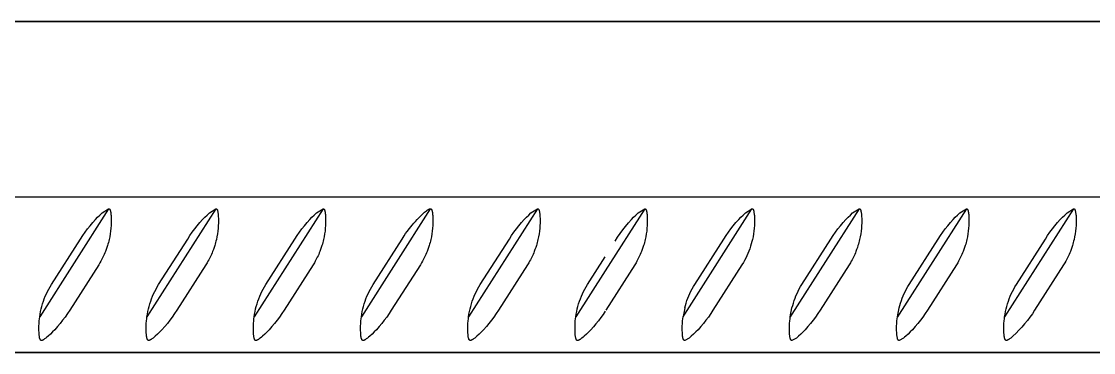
# Model space of a CAD drawing. Header units: millimetres. Extents: x 0 to 1192, y -689 to 404.
# Drawn here: x 842.2 to 952.2, y 370 to 404 of the extents above; entities that cross this region are included whole.
import ezdxf

# ---------------------------------------------------------------- set-up
doc = ezdxf.new("R2010")
doc.units = ezdxf.units.MM
doc.layers.add('Blocks', color=7, linetype='Continuous')
doc.layers.add('Blocks$Inner', color=7, linetype='Continuous', lineweight=25, true_color=0x007f00)
doc.layers.add('Blocks$Outline', color=7, linetype='Continuous', lineweight=35, true_color=0xff3f3f)

# ---------------------------------------------------------------- blocks, each defined once
blk = doc.blocks.new('Rebar Side Table Side')
at = {"layer": 'Blocks$Inner'}
for points in [[(411.99, 386), (459.56, 386), (460.56, 387), (460.56, 403), (459.56, 404), (11.56, 404), (10.56, 403), (10.56, 387), (11.56, 386), (59.12, 386)], [(76.56, 386), (394.56, 386)], [(130.8, 384.77), (130.8, 384.77), (130.81, 384.77), (130.81, 384.77), (130.81, 384.77), (130.82, 384.77), (130.82, 384.77), (130.83, 384.77), (130.83, 384.77), (130.83, 384.77), (130.84, 384.77), (130.84, 384.77), (130.84, 384.77), (130.85, 384.77), (130.85, 384.77), (130.85, 384.76), (130.86, 384.76), (130.86, 384.76), (130.86, 384.76), (130.86, 384.76), (130.87, 384.76), (130.87, 384.76), (130.87, 384.75), (130.88, 384.75), (130.88, 384.75), (130.88, 384.75), (130.89, 384.74), (130.89, 384.74), (130.89, 384.74), (130.9, 384.74), (130.9, 384.73), (130.9, 384.73), (130.9, 384.73), (130.91, 384.72), (130.91, 384.72), (130.91, 384.72), (130.91, 384.71), (130.92, 384.71), (130.92, 384.7), (130.92, 384.7), (130.93, 384.7), (130.93, 384.69), (130.93, 384.68), (130.94, 384.67), (130.94, 384.66), (130.95, 384.65), (130.95, 384.64), (130.96, 384.63), (130.96, 384.62), (130.96, 384.6), (130.97, 384.58), (130.98, 384.55), (130.99, 384.51), (131, 384.46), (131.01, 384.42), (131.01, 384.37), (131.03, 384.28), (131.04, 384.18), (131.05, 384.08), (131.05, 383.97), (131.06, 383.76), (131.06, 383.53), (131.06, 383.29), (131.05, 383.04), (131.03, 382.77), (131, 382.49), (130.96, 382.21), (130.91, 381.91), (130.85, 381.62), (130.81, 381.46), (130.77, 381.31), (130.73, 381.15), (130.68, 381), (130.62, 380.79), (130.54, 380.58), (130.47, 380.39), (130.41, 380.24), (130.35, 380.09), (130.28, 379.94), (130.21, 379.8), (130.14, 379.66), (130.07, 379.52), (129.99, 379.38), (129.91, 379.24), (129.78, 379.03), (126.8, 374.36), (126.57, 374.01), (126.33, 373.66), (126.08, 373.33), (125.82, 373), (125.55, 372.68), (125.27, 372.36), (125.05, 372.13), (124.82, 371.91), (124.58, 371.69), (124.47, 371.6), (124.36, 371.51), (124.29, 371.46), (124.23, 371.41), (124.17, 371.37), (124.14, 371.35), (124.12, 371.33), (124.09, 371.32), (124.07, 371.31), (124.05, 371.3), (124.03, 371.29), (124.02, 371.28), (124.01, 371.28), (124, 371.28), (123.99, 371.27), (123.99, 371.27), (123.98, 371.27), (123.97, 371.26), (123.96, 371.26), (123.95, 371.26), (123.95, 371.26), (123.94, 371.26), (123.93, 371.26), (123.93, 371.26), (123.92, 371.26), (123.92, 371.26), (123.92, 371.26), (123.91, 371.26), (123.91, 371.26), (123.91, 371.26), (123.9, 371.26), (123.9, 371.26), (123.89, 371.26), (123.89, 371.26), (123.89, 371.26), (123.88, 371.26), (123.88, 371.26), (123.88, 371.26), (123.87, 371.26), (123.87, 371.26), (123.87, 371.26), (123.86, 371.26), (123.86, 371.26), (123.86, 371.27), (123.86, 371.27), (123.85, 371.27), (123.85, 371.27), (123.85, 371.27), (123.84, 371.27), (123.84, 371.27), (123.84, 371.28), (123.84, 371.28), (123.83, 371.28), (123.83, 371.28), (123.83, 371.29), (123.82, 371.29), (123.82, 371.29), (123.82, 371.29), (123.82, 371.3), (123.81, 371.3), (123.81, 371.3), (123.81, 371.3), (123.81, 371.31), (123.8, 371.31), (123.8, 371.31), (123.8, 371.32), (123.79, 371.32), (123.79, 371.33), (123.79, 371.33), (123.79, 371.33), (123.78, 371.34), (123.78, 371.35), (123.77, 371.36), (123.77, 371.37), (123.77, 371.38), (123.76, 371.39), (123.76, 371.4), (123.75, 371.41), (123.75, 371.42), (123.75, 371.43), (123.74, 371.46), (123.73, 371.48), (123.72, 371.51), (123.72, 371.54), (123.7, 371.61), (123.69, 371.69), (123.68, 371.77), (123.67, 371.85), (123.66, 372.06), (123.65, 372.27), (123.65, 372.5), (123.65, 372.74), (123.66, 373), (123.68, 373.26), (123.71, 373.47), (123.73, 373.68)], [(141.8, 384.77), (134.73, 373.68), (134.77, 373.95), (134.82, 374.22), (134.88, 374.49), (134.95, 374.76), (135.02, 375.02), (135.11, 375.28), (135.2, 375.54), (135.3, 375.79), (135.41, 376.04), (135.53, 376.29), (135.66, 376.53), (135.79, 376.77), (135.93, 377), (138.91, 381.67), (139.14, 382.02), (139.38, 382.37), (139.63, 382.71), (139.89, 383.03), (140.16, 383.36), (140.44, 383.67), (140.66, 383.9), (140.9, 384.12), (141.13, 384.34), (141.8, 384.77), (141.8, 384.77), (141.81, 384.77), (141.81, 384.77), (141.81, 384.77), (141.82, 384.77), (141.82, 384.77), (141.83, 384.77), (141.83, 384.77), (141.83, 384.77), (141.84, 384.77), (141.84, 384.77), (141.84, 384.77), (141.85, 384.77), (141.85, 384.77), (141.85, 384.76), (141.86, 384.76), (141.86, 384.76), (141.86, 384.76), (141.86, 384.76), (141.87, 384.76), (141.87, 384.76), (141.87, 384.75), (141.88, 384.75), (141.88, 384.75), (141.88, 384.75), (141.89, 384.74), (141.89, 384.74), (141.89, 384.74), (141.9, 384.74), (141.9, 384.73), (141.9, 384.73), (141.9, 384.73), (141.91, 384.72), (141.91, 384.72), (141.91, 384.72), (141.91, 384.71), (141.92, 384.71), (141.92, 384.7), (141.92, 384.7), (141.93, 384.7), (141.93, 384.69), (141.93, 384.68), (141.94, 384.67), (141.94, 384.66), (141.95, 384.65), (141.95, 384.64), (141.96, 384.63), (141.96, 384.62), (141.96, 384.6), (141.97, 384.58), (141.98, 384.55), (141.99, 384.51), (142, 384.46), (142.01, 384.42), (142.01, 384.37), (142.03, 384.28), (142.04, 384.18), (142.05, 384.08), (142.05, 383.97), (142.06, 383.76), (142.06, 383.53), (142.06, 383.29), (142.05, 383.04), (142.03, 382.77), (142, 382.49), (141.96, 382.21), (141.91, 381.91), (141.85, 381.62), (141.81, 381.46), (141.77, 381.31), (141.73, 381.15), (141.68, 381), (141.62, 380.79), (141.54, 380.58), (141.47, 380.39), (141.41, 380.24), (141.35, 380.09), (141.28, 379.94), (141.21, 379.8), (141.14, 379.66), (141.07, 379.52), (140.99, 379.38), (140.91, 379.24), (140.78, 379.03), (137.8, 374.36), (137.57, 374.01), (137.33, 373.66), (137.08, 373.33), (136.82, 373), (136.55, 372.68), (136.27, 372.36), (136.05, 372.13), (135.82, 371.91), (135.58, 371.69), (135.47, 371.6), (135.36, 371.51), (135.29, 371.46), (135.23, 371.41), (135.17, 371.37), (135.14, 371.35), (135.12, 371.33), (135.09, 371.32), (135.07, 371.31), (135.05, 371.3), (135.03, 371.29), (135.02, 371.28), (135.01, 371.28), (135, 371.28), (134.99, 371.27), (134.99, 371.27), (134.98, 371.27), (134.97, 371.26), (134.96, 371.26), (134.95, 371.26), (134.95, 371.26), (134.94, 371.26), (134.93, 371.26), (134.93, 371.26), (134.92, 371.26), (134.92, 371.26), (134.92, 371.26), (134.91, 371.26), (134.91, 371.26), (134.91, 371.26), (134.9, 371.26), (134.9, 371.26), (134.89, 371.26), (134.89, 371.26), (134.89, 371.26), (134.88, 371.26), (134.88, 371.26), (134.88, 371.26), (134.87, 371.26), (134.87, 371.26), (134.87, 371.26), (134.86, 371.26), (134.86, 371.26), (134.86, 371.27), (134.86, 371.27), (134.85, 371.27), (134.85, 371.27), (134.85, 371.27), (134.84, 371.27), (134.84, 371.27), (134.84, 371.28), (134.84, 371.28), (134.83, 371.28), (134.83, 371.28), (134.83, 371.29), (134.82, 371.29), (134.82, 371.29), (134.82, 371.29), (134.82, 371.3), (134.81, 371.3), (134.81, 371.3), (134.81, 371.3), (134.81, 371.31), (134.8, 371.31), (134.8, 371.31), (134.8, 371.32), (134.79, 371.32), (134.79, 371.33), (134.79, 371.33), (134.79, 371.33), (134.78, 371.34), (134.78, 371.35), (134.77, 371.36), (134.77, 371.37), (134.77, 371.38), (134.76, 371.39), (134.76, 371.4), (134.75, 371.41), (134.75, 371.42), (134.75, 371.43), (134.74, 371.46), (134.73, 371.48), (134.72, 371.51), (134.72, 371.54), (134.7, 371.61), (134.69, 371.69), (134.68, 371.77), (134.67, 371.85), (134.66, 372.06), (134.65, 372.27), (134.65, 372.5), (134.65, 372.74), (134.66, 373), (134.68, 373.26), (134.71, 373.47), (134.73, 373.68)], [(152.8, 384.77), (145.73, 373.68), (145.77, 373.95), (145.82, 374.22), (145.88, 374.49), (145.95, 374.76), (146.02, 375.02), (146.11, 375.28), (146.2, 375.54), (146.3, 375.79), (146.41, 376.04), (146.53, 376.29), (146.66, 376.53), (146.79, 376.77), (146.93, 377), (149.91, 381.67), (150.14, 382.02), (150.38, 382.37), (150.63, 382.71), (150.89, 383.03), (151.16, 383.36), (151.44, 383.67), (151.66, 383.9), (151.9, 384.12), (152.13, 384.34), (152.8, 384.77), (152.8, 384.77), (152.81, 384.77), (152.81, 384.77), (152.81, 384.77), (152.82, 384.77), (152.82, 384.77), (152.83, 384.77), (152.83, 384.77), (152.83, 384.77), (152.84, 384.77), (152.84, 384.77), (152.84, 384.77), (152.85, 384.77), (152.85, 384.77), (152.85, 384.76), (152.86, 384.76), (152.86, 384.76), (152.86, 384.76), (152.86, 384.76), (152.87, 384.76), (152.87, 384.76), (152.87, 384.75), (152.88, 384.75), (152.88, 384.75), (152.88, 384.75), (152.89, 384.74), (152.89, 384.74), (152.89, 384.74), (152.9, 384.74), (152.9, 384.73), (152.9, 384.73), (152.9, 384.73), (152.91, 384.72), (152.91, 384.72), (152.91, 384.72), (152.91, 384.71), (152.92, 384.71), (152.92, 384.7), (152.92, 384.7), (152.93, 384.7), (152.93, 384.69), (152.93, 384.68), (152.94, 384.67), (152.94, 384.66), (152.95, 384.65), (152.95, 384.64), (152.96, 384.63), (152.96, 384.62), (152.96, 384.6), (152.97, 384.58), (152.98, 384.55), (152.99, 384.51), (153, 384.46), (153.01, 384.42), (153.01, 384.37), (153.03, 384.28), (153.04, 384.18), (153.05, 384.08), (153.05, 383.97), (153.06, 383.76), (153.06, 383.53), (153.06, 383.29), (153.05, 383.04), (153.03, 382.77), (153, 382.49), (152.96, 382.21), (152.91, 381.91), (152.85, 381.62), (152.81, 381.46), (152.77, 381.31), (152.73, 381.15), (152.68, 381), (152.62, 380.79), (152.54, 380.58), (152.47, 380.39), (152.41, 380.24), (152.35, 380.09), (152.28, 379.94), (152.21, 379.8), (152.14, 379.66), (152.07, 379.52), (151.99, 379.38), (151.91, 379.24), (151.78, 379.03), (148.8, 374.36), (148.57, 374.01), (148.33, 373.66), (148.08, 373.33), (147.82, 373), (147.55, 372.68), (147.27, 372.36), (147.05, 372.13), (146.82, 371.91), (146.58, 371.69), (146.47, 371.6), (146.36, 371.51), (146.29, 371.46), (146.23, 371.41), (146.17, 371.37), (146.14, 371.35), (146.12, 371.33), (146.09, 371.32), (146.07, 371.31), (146.05, 371.3), (146.03, 371.29), (146.02, 371.28), (146.01, 371.28), (146, 371.28), (145.99, 371.27), (145.99, 371.27), (145.98, 371.27), (145.97, 371.26), (145.96, 371.26), (145.95, 371.26), (145.95, 371.26), (145.94, 371.26), (145.93, 371.26), (145.93, 371.26), (145.92, 371.26), (145.92, 371.26), (145.92, 371.26), (145.91, 371.26), (145.91, 371.26), (145.91, 371.26), (145.9, 371.26), (145.9, 371.26), (145.89, 371.26), (145.89, 371.26), (145.89, 371.26), (145.88, 371.26), (145.88, 371.26), (145.88, 371.26), (145.87, 371.26), (145.87, 371.26), (145.87, 371.26), (145.86, 371.26), (145.86, 371.26), (145.86, 371.27), (145.86, 371.27), (145.85, 371.27), (145.85, 371.27), (145.85, 371.27), (145.84, 371.27), (145.84, 371.27), (145.84, 371.28), (145.84, 371.28), (145.83, 371.28), (145.83, 371.28), (145.83, 371.29), (145.82, 371.29), (145.82, 371.29), (145.82, 371.29), (145.82, 371.3), (145.81, 371.3), (145.81, 371.3), (145.81, 371.3), (145.81, 371.31), (145.8, 371.31), (145.8, 371.31), (145.8, 371.32), (145.79, 371.32), (145.79, 371.33), (145.79, 371.33), (145.79, 371.33), (145.78, 371.34), (145.78, 371.35), (145.77, 371.36), (145.77, 371.37), (145.77, 371.38), (145.76, 371.39), (145.76, 371.4), (145.75, 371.41), (145.75, 371.42), (145.75, 371.43), (145.74, 371.46), (145.73, 371.48), (145.72, 371.51), (145.72, 371.54), (145.7, 371.61), (145.69, 371.69), (145.68, 371.77), (145.67, 371.85), (145.66, 372.06), (145.65, 372.27), (145.65, 372.5), (145.65, 372.74), (145.66, 373), (145.68, 373.26), (145.71, 373.47), (145.73, 373.68)], [(163.8, 384.77), (163.8, 384.77), (163.81, 384.77), (163.81, 384.77), (163.81, 384.77), (163.82, 384.77), (163.82, 384.77), (163.83, 384.77), (163.83, 384.77), (163.83, 384.77), (163.84, 384.77), (163.84, 384.77), (163.84, 384.77), (163.85, 384.77), (163.85, 384.77), (163.85, 384.76), (163.86, 384.76), (163.86, 384.76), (163.86, 384.76), (163.86, 384.76), (163.87, 384.76), (163.87, 384.76), (163.87, 384.75), (163.88, 384.75), (163.88, 384.75), (163.88, 384.75), (163.89, 384.74), (163.89, 384.74), (163.89, 384.74), (163.9, 384.74), (163.9, 384.73), (163.9, 384.73), (163.9, 384.73), (163.91, 384.72), (163.91, 384.72), (163.91, 384.72), (163.91, 384.71), (163.92, 384.71), (163.92, 384.7), (163.92, 384.7), (163.93, 384.7), (163.93, 384.69), (163.93, 384.68), (163.94, 384.67), (163.94, 384.66), (163.95, 384.65), (163.95, 384.64), (163.96, 384.63), (163.96, 384.62), (163.96, 384.6), (163.97, 384.58), (163.98, 384.55), (163.99, 384.51), (164, 384.46), (164.01, 384.42), (164.01, 384.37), (164.03, 384.28), (164.04, 384.18), (164.05, 384.08), (164.05, 383.97), (164.06, 383.76), (164.06, 383.53), (164.06, 383.29), (164.05, 383.04), (164.03, 382.77), (164, 382.49), (163.96, 382.21), (163.91, 381.91), (163.85, 381.62), (163.81, 381.46), (163.77, 381.31), (163.73, 381.15), (163.68, 381), (163.62, 380.79), (163.54, 380.58), (163.47, 380.39), (163.41, 380.24), (163.35, 380.09), (163.28, 379.94), (163.21, 379.8), (163.14, 379.66), (163.07, 379.52), (162.99, 379.38), (162.91, 379.24), (162.78, 379.03), (159.8, 374.36), (159.57, 374.01), (159.33, 373.66), (159.08, 373.33), (158.82, 373), (158.55, 372.68), (158.27, 372.36), (158.05, 372.13), (157.82, 371.91), (157.58, 371.69), (157.47, 371.6), (157.36, 371.51), (157.29, 371.46), (157.23, 371.41), (157.17, 371.37), (157.14, 371.35), (157.12, 371.33), (157.09, 371.32), (157.07, 371.31), (157.05, 371.3), (157.03, 371.29), (157.02, 371.28), (157.01, 371.28), (157, 371.28), (156.99, 371.27), (156.99, 371.27), (156.98, 371.27), (156.97, 371.26), (156.96, 371.26), (156.95, 371.26), (156.95, 371.26), (156.94, 371.26), (156.93, 371.26), (156.93, 371.26), (156.92, 371.26), (156.92, 371.26), (156.92, 371.26), (156.91, 371.26), (156.91, 371.26), (156.91, 371.26), (156.9, 371.26), (156.9, 371.26), (156.89, 371.26), (156.89, 371.26), (156.89, 371.26), (156.88, 371.26), (156.88, 371.26), (156.88, 371.26), (156.87, 371.26), (156.87, 371.26), (156.87, 371.26), (156.86, 371.26), (156.86, 371.26), (156.86, 371.27), (156.86, 371.27), (156.85, 371.27), (156.85, 371.27), (156.85, 371.27), (156.84, 371.27), (156.84, 371.27), (156.84, 371.28), (156.84, 371.28), (156.83, 371.28), (156.83, 371.28), (156.83, 371.29), (156.82, 371.29), (156.82, 371.29), (156.82, 371.29), (156.82, 371.3), (156.81, 371.3), (156.81, 371.3), (156.81, 371.3), (156.81, 371.31), (156.8, 371.31), (156.8, 371.31), (156.8, 371.32), (156.79, 371.32), (156.79, 371.33), (156.79, 371.33), (156.79, 371.33), (156.78, 371.34), (156.78, 371.35), (156.77, 371.36), (156.77, 371.37), (156.77, 371.38), (156.76, 371.39), (156.76, 371.4), (156.75, 371.41), (156.75, 371.42), (156.75, 371.43), (156.74, 371.46), (156.73, 371.48), (156.72, 371.51), (156.72, 371.54), (156.7, 371.61), (156.69, 371.69), (156.68, 371.77), (156.67, 371.85), (156.66, 372.06), (156.65, 372.27), (156.65, 372.5), (156.65, 372.74), (156.66, 373), (156.68, 373.26), (156.71, 373.47), (156.73, 373.68)], [(174.8, 384.77), (167.73, 373.68), (167.77, 373.95), (167.82, 374.22), (167.88, 374.49), (167.95, 374.76), (168.02, 375.02), (168.11, 375.28), (168.2, 375.54), (168.3, 375.79), (168.41, 376.04), (168.53, 376.29), (168.66, 376.53), (168.79, 376.77), (168.93, 377), (171.91, 381.67), (172.14, 382.02), (172.38, 382.37), (172.63, 382.71), (172.89, 383.03), (173.16, 383.36), (173.44, 383.67), (173.66, 383.9), (173.9, 384.12), (174.13, 384.34), (174.8, 384.77), (174.8, 384.77), (174.81, 384.77), (174.81, 384.77), (174.81, 384.77), (174.82, 384.77), (174.82, 384.77), (174.83, 384.77), (174.83, 384.77), (174.83, 384.77), (174.84, 384.77), (174.84, 384.77), (174.84, 384.77), (174.85, 384.77), (174.85, 384.77), (174.85, 384.76), (174.86, 384.76), (174.86, 384.76), (174.86, 384.76), (174.86, 384.76), (174.87, 384.76), (174.87, 384.76), (174.87, 384.75), (174.88, 384.75), (174.88, 384.75), (174.88, 384.75), (174.89, 384.74), (174.89, 384.74), (174.89, 384.74), (174.9, 384.74), (174.9, 384.73), (174.9, 384.73), (174.9, 384.73), (174.91, 384.72), (174.91, 384.72), (174.91, 384.72), (174.91, 384.71), (174.92, 384.71), (174.92, 384.7), (174.92, 384.7), (174.93, 384.7), (174.93, 384.69), (174.93, 384.68), (174.94, 384.67), (174.94, 384.66), (174.95, 384.65), (174.95, 384.64), (174.96, 384.63), (174.96, 384.62), (174.96, 384.6), (174.97, 384.58), (174.98, 384.55), (174.99, 384.51), (175, 384.46), (175.01, 384.42), (175.01, 384.37), (175.03, 384.28), (175.04, 384.18), (175.05, 384.08), (175.05, 383.97), (175.06, 383.76), (175.06, 383.53), (175.06, 383.29), (175.05, 383.04), (175.03, 382.77), (175, 382.49), (174.96, 382.21), (174.91, 381.91), (174.85, 381.62), (174.81, 381.46), (174.77, 381.31), (174.73, 381.15), (174.68, 381), (174.62, 380.79), (174.54, 380.58), (174.47, 380.39), (174.41, 380.24), (174.35, 380.09), (174.28, 379.94), (174.21, 379.8), (174.14, 379.66), (174.07, 379.52), (173.99, 379.38), (173.91, 379.24), (173.78, 379.03), (170.8, 374.36), (170.57, 374.01), (170.33, 373.66), (170.08, 373.33), (169.82, 373), (169.55, 372.68), (169.27, 372.36), (169.05, 372.13), (168.82, 371.91), (168.58, 371.69), (168.47, 371.6), (168.36, 371.51), (168.29, 371.46), (168.23, 371.41), (168.17, 371.37), (168.14, 371.35), (168.12, 371.33), (168.09, 371.32), (168.07, 371.31), (168.05, 371.3), (168.03, 371.29), (168.02, 371.28), (168.01, 371.28), (168, 371.28), (167.99, 371.27), (167.99, 371.27), (167.98, 371.27), (167.97, 371.26), (167.96, 371.26), (167.95, 371.26), (167.95, 371.26), (167.94, 371.26), (167.93, 371.26), (167.93, 371.26), (167.92, 371.26), (167.92, 371.26), (167.92, 371.26), (167.91, 371.26), (167.91, 371.26), (167.91, 371.26), (167.9, 371.26), (167.9, 371.26), (167.89, 371.26), (167.89, 371.26), (167.89, 371.26), (167.88, 371.26), (167.88, 371.26), (167.88, 371.26), (167.87, 371.26), (167.87, 371.26), (167.87, 371.26), (167.86, 371.26), (167.86, 371.26), (167.86, 371.27), (167.86, 371.27), (167.85, 371.27), (167.85, 371.27), (167.85, 371.27), (167.84, 371.27), (167.84, 371.27), (167.84, 371.28), (167.84, 371.28), (167.83, 371.28), (167.83, 371.28), (167.83, 371.29), (167.82, 371.29), (167.82, 371.29), (167.82, 371.29), (167.82, 371.3), (167.81, 371.3), (167.81, 371.3), (167.81, 371.3), (167.81, 371.31), (167.8, 371.31), (167.8, 371.31), (167.8, 371.32), (167.79, 371.32), (167.79, 371.33), (167.79, 371.33), (167.79, 371.33), (167.78, 371.34), (167.78, 371.35), (167.77, 371.36), (167.77, 371.37), (167.77, 371.38), (167.76, 371.39), (167.76, 371.4), (167.75, 371.41), (167.75, 371.42), (167.75, 371.43), (167.74, 371.46), (167.73, 371.48), (167.72, 371.51), (167.72, 371.54), (167.7, 371.61), (167.69, 371.69), (167.68, 371.77), (167.67, 371.85), (167.66, 372.06), (167.65, 372.27), (167.65, 372.5), (167.65, 372.74), (167.66, 373), (167.68, 373.26), (167.71, 373.47), (167.73, 373.68)], [(185.8, 384.77), (181.74, 378.41), (178.73, 373.68), (178.77, 373.95), (178.82, 374.22), (178.88, 374.49), (178.95, 374.76), (179.02, 375.02), (179.11, 375.28), (179.2, 375.54), (179.3, 375.79), (179.41, 376.04), (179.53, 376.29), (179.66, 376.53), (179.79, 376.77), (179.93, 377), (181.74, 379.84)], [(182.77, 381.46), (183.02, 381.85), (183.28, 382.23), (183.55, 382.6), (183.84, 382.97), (184.13, 383.32), (184.44, 383.67), (184.66, 383.9), (184.9, 384.12), (185.13, 384.34), (185.8, 384.77), (185.8, 384.77), (185.81, 384.77), (185.81, 384.77), (185.81, 384.77), (185.82, 384.77), (185.82, 384.77), (185.83, 384.77), (185.83, 384.77), (185.83, 384.77), (185.84, 384.77), (185.84, 384.77), (185.84, 384.77), (185.85, 384.77), (185.85, 384.77), (185.85, 384.76), (185.86, 384.76), (185.86, 384.76), (185.86, 384.76), (185.86, 384.76), (185.87, 384.76), (185.87, 384.76), (185.87, 384.75), (185.88, 384.75), (185.88, 384.75), (185.88, 384.75), (185.89, 384.74), (185.89, 384.74), (185.89, 384.74), (185.9, 384.74), (185.9, 384.73), (185.9, 384.73), (185.9, 384.73), (185.91, 384.72), (185.91, 384.72), (185.91, 384.72), (185.91, 384.71), (185.92, 384.71), (185.92, 384.7), (185.92, 384.7), (185.93, 384.7), (185.93, 384.69), (185.93, 384.68), (185.94, 384.67), (185.94, 384.66), (185.95, 384.65), (185.95, 384.64), (185.96, 384.63), (185.96, 384.62), (185.96, 384.6), (185.97, 384.58), (185.98, 384.55), (185.99, 384.51), (186, 384.46), (186.01, 384.42), (186.01, 384.37), (186.03, 384.28), (186.04, 384.18), (186.05, 384.08), (186.05, 383.97), (186.06, 383.76), (186.06, 383.53), (186.06, 383.29), (186.05, 383.04), (186.03, 382.77), (186, 382.49), (185.96, 382.21), (185.91, 381.91), (185.85, 381.62), (185.81, 381.46), (185.77, 381.31), (185.73, 381.15), (185.68, 381), (185.62, 380.79), (185.54, 380.58), (185.47, 380.39), (185.41, 380.24), (185.35, 380.09), (185.28, 379.94), (185.21, 379.8), (185.14, 379.66), (185.07, 379.52), (184.99, 379.38), (184.91, 379.24), (184.78, 379.03), (181.8, 374.36)], [(189.91, 374.6), (189.73, 373.68), (189.91, 373.96), (196.8, 384.77), (196.8, 384.77), (196.81, 384.77), (196.81, 384.77), (196.81, 384.77), (196.82, 384.77), (196.82, 384.77), (196.83, 384.77), (196.83, 384.77), (196.83, 384.77), (196.84, 384.77), (196.84, 384.77), (196.84, 384.77), (196.85, 384.77), (196.85, 384.77), (196.85, 384.76), (196.86, 384.76), (196.86, 384.76), (196.86, 384.76), (196.86, 384.76), (196.87, 384.76), (196.87, 384.76), (196.87, 384.75), (196.88, 384.75), (196.88, 384.75), (196.88, 384.75), (196.89, 384.74), (196.89, 384.74), (196.89, 384.74), (196.9, 384.74), (196.9, 384.73), (196.9, 384.73), (196.9, 384.73), (196.91, 384.72), (196.91, 384.72), (196.91, 384.72), (196.91, 384.71), (196.92, 384.71), (196.92, 384.7), (196.92, 384.7), (196.93, 384.7), (196.93, 384.69), (196.93, 384.68), (196.94, 384.67), (196.94, 384.66), (196.95, 384.65), (196.95, 384.64), (196.96, 384.63), (196.96, 384.62), (196.96, 384.6), (196.97, 384.58), (196.98, 384.55), (196.99, 384.51), (197, 384.46), (197.01, 384.42), (197.01, 384.37), (197.03, 384.28), (197.04, 384.18), (197.05, 384.08), (197.05, 383.97), (197.06, 383.76), (197.06, 383.53), (197.06, 383.29), (197.05, 383.04), (197.03, 382.77), (197, 382.49), (196.96, 382.21), (196.91, 381.91), (196.85, 381.62), (196.8, 381.42), (196.73, 381.17), (196.66, 380.92), (196.58, 380.67), (196.49, 380.42), (196.39, 380.18), (196.28, 379.94), (196.17, 379.71), (196.05, 379.48), (195.92, 379.25), (195.78, 379.03), (192.8, 374.36), (192.57, 374.01), (192.33, 373.66), (192.08, 373.33), (191.82, 373), (191.55, 372.68), (191.27, 372.36), (191.05, 372.13), (190.82, 371.91), (190.58, 371.69), (190.47, 371.6), (190.36, 371.51), (189.91, 371.26), (189.91, 371.26), (189.9, 371.26), (189.9, 371.26), (189.89, 371.26), (189.89, 371.26), (189.89, 371.26), (189.88, 371.26), (189.88, 371.26), (189.88, 371.26), (189.87, 371.26), (189.87, 371.26), (189.86, 371.26), (189.86, 371.26), (189.86, 371.27), (189.85, 371.27), (189.85, 371.27), (189.85, 371.27), (189.84, 371.27), (189.84, 371.28), (189.84, 371.28), (189.83, 371.28), (189.83, 371.28), (189.83, 371.28), (189.83, 371.29), (189.82, 371.29), (189.82, 371.29), (189.82, 371.29), (189.81, 371.3), (189.81, 371.3), (189.81, 371.3), (189.81, 371.31), (189.8, 371.31), (189.8, 371.31), (189.8, 371.32), (189.8, 371.32), (189.79, 371.33), (189.79, 371.33), (189.79, 371.33), (189.78, 371.34), (189.78, 371.34), (189.78, 371.35), (189.77, 371.36), (189.77, 371.37), (189.76, 371.38), (189.76, 371.39), (189.75, 371.4), (189.75, 371.42), (189.75, 371.43), (189.74, 371.45), (189.73, 371.48), (189.72, 371.51), (189.72, 371.54), (189.7, 371.61), (189.69, 371.69), (189.68, 371.77), (189.67, 371.85), (189.66, 372.06), (189.65, 372.27), (189.65, 372.5), (189.65, 372.74), (189.66, 373), (189.68, 373.26), (189.71, 373.47), (189.73, 373.68)], [(189.91, 374.6), (189.98, 374.85), (190.05, 375.1), (190.13, 375.35), (190.22, 375.6), (190.32, 375.84), (190.43, 376.08), (190.54, 376.32), (190.66, 376.55), (190.79, 376.78), (190.93, 377), (193.91, 381.67), (194.14, 382.02), (194.38, 382.37), (194.63, 382.71), (194.89, 383.03), (195.16, 383.36), (195.44, 383.67), (195.66, 383.9), (195.9, 384.12), (196.13, 384.34), (196.8, 384.77)], [(207.8, 384.77), (207.8, 384.77), (207.81, 384.77), (207.81, 384.77), (207.81, 384.77), (207.82, 384.77), (207.82, 384.77), (207.83, 384.77), (207.83, 384.77), (207.83, 384.77), (207.84, 384.77), (207.84, 384.77), (207.84, 384.77), (207.85, 384.77), (207.85, 384.77), (207.85, 384.76), (207.86, 384.76), (207.86, 384.76), (207.86, 384.76), (207.86, 384.76), (207.87, 384.76), (207.87, 384.76), (207.87, 384.75), (207.88, 384.75), (207.88, 384.75), (207.88, 384.75), (207.89, 384.74), (207.89, 384.74), (207.89, 384.74), (207.9, 384.74), (207.9, 384.73), (207.9, 384.73), (207.9, 384.73), (207.91, 384.72), (207.91, 384.72), (207.91, 384.72), (207.91, 384.71), (207.92, 384.71), (207.92, 384.7), (207.92, 384.7), (207.93, 384.7), (207.93, 384.69), (207.93, 384.68), (207.94, 384.67), (207.94, 384.66), (207.95, 384.65), (207.95, 384.64), (207.96, 384.63), (207.96, 384.62), (207.96, 384.6), (207.97, 384.58), (207.98, 384.55), (207.99, 384.51), (208, 384.46), (208.01, 384.42), (208.01, 384.37), (208.03, 384.28), (208.04, 384.18), (208.05, 384.08), (208.05, 383.97), (208.06, 383.76), (208.06, 383.53), (208.06, 383.29), (208.05, 383.04), (208.03, 382.77), (208, 382.49), (207.96, 382.21), (207.91, 381.91), (207.85, 381.62), (207.81, 381.46), (207.77, 381.31), (207.73, 381.15), (207.68, 381), (207.62, 380.79), (207.54, 380.58), (207.47, 380.39), (207.41, 380.24), (207.35, 380.09), (207.28, 379.94), (207.21, 379.8), (207.14, 379.66), (207.07, 379.52), (206.99, 379.38), (206.91, 379.24), (206.78, 379.03), (203.8, 374.36), (203.57, 374.01), (203.33, 373.66), (203.08, 373.33), (202.82, 373), (202.55, 372.68), (202.27, 372.36), (202.05, 372.13), (201.82, 371.91), (201.58, 371.69), (201.47, 371.6), (201.36, 371.51), (200.91, 371.26), (200.91, 371.26), (200.9, 371.26), (200.9, 371.26), (200.89, 371.26), (200.89, 371.26), (200.89, 371.26), (200.88, 371.26), (200.88, 371.26), (200.88, 371.26), (200.87, 371.26), (200.87, 371.26), (200.86, 371.26), (200.86, 371.26), (200.86, 371.27), (200.85, 371.27), (200.85, 371.27), (200.85, 371.27), (200.84, 371.27), (200.84, 371.28), (200.84, 371.28), (200.83, 371.28), (200.83, 371.28), (200.83, 371.28), (200.83, 371.29), (200.82, 371.29), (200.82, 371.29), (200.82, 371.29), (200.81, 371.3), (200.81, 371.3), (200.81, 371.3), (200.81, 371.31), (200.8, 371.31), (200.8, 371.31), (200.8, 371.32), (200.8, 371.32), (200.79, 371.33), (200.79, 371.33), (200.79, 371.33), (200.78, 371.34), (200.78, 371.34), (200.78, 371.35), (200.77, 371.36), (200.77, 371.37), (200.76, 371.38), (200.76, 371.39), (200.75, 371.4), (200.75, 371.42), (200.75, 371.43), (200.74, 371.45), (200.73, 371.48), (200.72, 371.51), (200.72, 371.54), (200.7, 371.61), (200.69, 371.69), (200.68, 371.77), (200.67, 371.85), (200.66, 372.06), (200.65, 372.27), (200.65, 372.5), (200.65, 372.74), (200.66, 373), (200.68, 373.26), (200.71, 373.47), (200.73, 373.68)], [(200.91, 374.6), (200.98, 374.85), (201.05, 375.1), (201.13, 375.35), (201.22, 375.6), (201.32, 375.84), (201.43, 376.08), (201.54, 376.32), (201.66, 376.55), (201.79, 376.78), (201.93, 377), (204.91, 381.67), (205.14, 382.02), (205.38, 382.37), (205.63, 382.71), (205.89, 383.03), (206.16, 383.36), (206.44, 383.67), (206.66, 383.9), (206.9, 384.12), (207.13, 384.34), (207.8, 384.77), (200.91, 373.96), (200.73, 373.68), (200.91, 374.6)], [(211.91, 374.6), (211.98, 374.85), (212.05, 375.1), (212.13, 375.35), (212.22, 375.6), (212.32, 375.84), (212.43, 376.08), (212.54, 376.32), (212.66, 376.55), (212.79, 376.78), (212.93, 377), (215.91, 381.67), (216.14, 382.02), (216.38, 382.37), (216.63, 382.71), (216.89, 383.03), (217.16, 383.36), (217.44, 383.67), (217.66, 383.9), (217.9, 384.12), (218.13, 384.34), (218.8, 384.77), (218.8, 384.77), (218.81, 384.77), (218.81, 384.77), (218.81, 384.77), (218.82, 384.77), (218.82, 384.77), (218.83, 384.77), (218.83, 384.77), (218.83, 384.77), (218.84, 384.77), (218.84, 384.77), (218.84, 384.77), (218.85, 384.77), (218.85, 384.77), (218.85, 384.76), (218.86, 384.76), (218.86, 384.76), (218.86, 384.76), (218.86, 384.76), (218.87, 384.76), (218.87, 384.76), (218.87, 384.75), (218.88, 384.75), (218.88, 384.75), (218.88, 384.75), (218.89, 384.74), (218.89, 384.74), (218.89, 384.74), (218.9, 384.74), (218.9, 384.73), (218.9, 384.73), (218.9, 384.73), (218.91, 384.72), (218.91, 384.72), (218.91, 384.72), (218.91, 384.71), (218.92, 384.71), (218.92, 384.7), (218.92, 384.7), (218.93, 384.7), (218.93, 384.69), (218.93, 384.68), (218.94, 384.67), (218.94, 384.66), (218.95, 384.65), (218.95, 384.64), (218.96, 384.63), (218.96, 384.62), (218.96, 384.6), (218.97, 384.58), (218.98, 384.55), (218.99, 384.51), (219, 384.46), (219.01, 384.42), (219.01, 384.37), (219.03, 384.28), (219.04, 384.18), (219.05, 384.08), (219.05, 383.97), (219.06, 383.76), (219.06, 383.53), (219.06, 383.29), (219.05, 383.04), (219.03, 382.77), (219, 382.49), (218.96, 382.21), (218.91, 381.91), (218.85, 381.62), (218.81, 381.46), (218.77, 381.31), (218.73, 381.15), (218.68, 381), (218.62, 380.79), (218.54, 380.58), (218.47, 380.39), (218.41, 380.24), (218.35, 380.09), (218.28, 379.94), (218.21, 379.8), (218.14, 379.66), (218.07, 379.52), (217.99, 379.38), (217.91, 379.24), (217.78, 379.03), (214.8, 374.36), (214.57, 374.01), (214.33, 373.66), (214.08, 373.33), (213.82, 373), (213.55, 372.68), (213.27, 372.36), (213.05, 372.13), (212.82, 371.91), (212.58, 371.69), (212.47, 371.6), (212.36, 371.51), (211.91, 371.26), (211.91, 371.26), (211.9, 371.26), (211.9, 371.26), (211.89, 371.26), (211.89, 371.26), (211.89, 371.26), (211.88, 371.26), (211.88, 371.26), (211.88, 371.26), (211.87, 371.26), (211.87, 371.26), (211.86, 371.26), (211.86, 371.26), (211.86, 371.27), (211.85, 371.27), (211.85, 371.27), (211.85, 371.27), (211.84, 371.27), (211.84, 371.28), (211.84, 371.28), (211.83, 371.28), (211.83, 371.28), (211.83, 371.28), (211.83, 371.29), (211.82, 371.29), (211.82, 371.29), (211.82, 371.29), (211.81, 371.3), (211.81, 371.3), (211.81, 371.3), (211.81, 371.31), (211.8, 371.31), (211.8, 371.31), (211.8, 371.32), (211.8, 371.32), (211.79, 371.33), (211.79, 371.33), (211.79, 371.33), (211.78, 371.34), (211.78, 371.34), (211.78, 371.35), (211.77, 371.36), (211.77, 371.37), (211.76, 371.38), (211.76, 371.39), (211.75, 371.4), (211.75, 371.42), (211.75, 371.43), (211.74, 371.45), (211.73, 371.48), (211.72, 371.51), (211.72, 371.54), (211.7, 371.61), (211.69, 371.69), (211.68, 371.77), (211.67, 371.85), (211.66, 372.06), (211.65, 372.27), (211.65, 372.5), (211.65, 372.74), (211.66, 373), (211.68, 373.26), (211.71, 373.47), (211.73, 373.68)], [(218.8, 384.77), (211.91, 373.96), (211.73, 373.68), (211.91, 374.6)], [(229.8, 384.77), (229.8, 384.77), (229.81, 384.77), (229.81, 384.77), (229.81, 384.77), (229.82, 384.77), (229.82, 384.77), (229.83, 384.77), (229.83, 384.77), (229.83, 384.77), (229.84, 384.77), (229.84, 384.77), (229.84, 384.77), (229.85, 384.77), (229.85, 384.77), (229.85, 384.76), (229.86, 384.76), (229.86, 384.76), (229.86, 384.76), (229.86, 384.76), (229.87, 384.76), (229.87, 384.76), (229.87, 384.75), (229.88, 384.75), (229.88, 384.75), (229.88, 384.75), (229.89, 384.74), (229.89, 384.74), (229.89, 384.74), (229.9, 384.74), (229.9, 384.73), (229.9, 384.73), (229.9, 384.73), (229.91, 384.72), (229.91, 384.72), (229.91, 384.72), (229.91, 384.71), (229.92, 384.71), (229.92, 384.7), (229.92, 384.7), (229.93, 384.7), (229.93, 384.69), (229.93, 384.68), (229.94, 384.67), (229.94, 384.66), (229.95, 384.65), (229.95, 384.64), (229.96, 384.63), (229.96, 384.62), (229.96, 384.6), (229.97, 384.58), (229.98, 384.55), (229.99, 384.51), (230, 384.46), (230.01, 384.42), (230.01, 384.37), (230.03, 384.28), (230.04, 384.18), (230.05, 384.08), (230.05, 383.97), (230.06, 383.76), (230.06, 383.53), (230.06, 383.29), (230.05, 383.04), (230.03, 382.77), (230, 382.49), (229.96, 382.21), (229.91, 381.91), (229.85, 381.62), (229.81, 381.46), (229.77, 381.31), (229.73, 381.15), (229.68, 381), (229.62, 380.79), (229.54, 380.58), (229.47, 380.39), (229.41, 380.24), (229.35, 380.09), (229.28, 379.94), (229.21, 379.8), (229.14, 379.66), (229.07, 379.52), (228.99, 379.38), (228.91, 379.24), (228.78, 379.03), (225.8, 374.36), (225.57, 373.99), (225.32, 373.64), (225.06, 373.29), (224.78, 372.95), (224.5, 372.62), (224.2, 372.3), (223.9, 371.99), (223.58, 371.69), (223.47, 371.6), (223.36, 371.51), (223.29, 371.46), (223.23, 371.41), (223.17, 371.37), (223.14, 371.35), (223.12, 371.33), (223.09, 371.32), (223.07, 371.31), (223.05, 371.3), (223.03, 371.29), (223.02, 371.28), (223.01, 371.28), (223, 371.28), (222.99, 371.27), (222.99, 371.27), (222.98, 371.27), (222.97, 371.26), (222.96, 371.26), (222.95, 371.26), (222.95, 371.26), (222.94, 371.26), (222.93, 371.26), (222.93, 371.26), (222.92, 371.26), (222.92, 371.26), (222.92, 371.26), (222.91, 371.26), (222.91, 371.26), (222.91, 371.26), (222.9, 371.26), (222.9, 371.26), (222.89, 371.26), (222.89, 371.26), (222.89, 371.26), (222.88, 371.26), (222.88, 371.26), (222.88, 371.26), (222.87, 371.26), (222.87, 371.26), (222.87, 371.26), (222.86, 371.26), (222.86, 371.26), (222.86, 371.27), (222.86, 371.27), (222.85, 371.27), (222.85, 371.27), (222.85, 371.27), (222.84, 371.27), (222.84, 371.27), (222.84, 371.28), (222.84, 371.28), (222.83, 371.28), (222.83, 371.28), (222.83, 371.29), (222.82, 371.29), (222.82, 371.29), (222.82, 371.29), (222.82, 371.3), (222.81, 371.3), (222.81, 371.3), (222.81, 371.3), (222.81, 371.31), (222.8, 371.31), (222.8, 371.31), (222.8, 371.32), (222.79, 371.32), (222.79, 371.33), (222.79, 371.33), (222.79, 371.33), (222.78, 371.34), (222.78, 371.35), (222.77, 371.36), (222.77, 371.37), (222.77, 371.38), (222.76, 371.39), (222.76, 371.4), (222.75, 371.41), (222.75, 371.42), (222.75, 371.43), (222.74, 371.46), (222.73, 371.48), (222.72, 371.51), (222.72, 371.54), (222.7, 371.61), (222.69, 371.69), (222.68, 371.77), (222.67, 371.85), (222.66, 372.06), (222.65, 372.27), (222.65, 372.5), (222.65, 372.74), (222.66, 373), (222.68, 373.26), (222.71, 373.47), (222.73, 373.68)], [(181.74, 374.26), (181.52, 373.93), (181.29, 373.6), (181.05, 373.28), (180.8, 372.97), (180.54, 372.66), (180.27, 372.36), (180.05, 372.13), (179.82, 371.91), (179.58, 371.69), (179.47, 371.6), (179.36, 371.51), (179.29, 371.46), (179.23, 371.41), (179.17, 371.37), (179.14, 371.35), (179.12, 371.33), (179.09, 371.32), (179.07, 371.31), (179.05, 371.3), (179.03, 371.29), (179.02, 371.28), (179.01, 371.28), (179, 371.28), (178.99, 371.27), (178.99, 371.27), (178.98, 371.27), (178.97, 371.26), (178.96, 371.26), (178.95, 371.26), (178.95, 371.26), (178.94, 371.26), (178.93, 371.26), (178.93, 371.26), (178.92, 371.26), (178.92, 371.26), (178.92, 371.26), (178.91, 371.26), (178.91, 371.26), (178.91, 371.26), (178.9, 371.26), (178.9, 371.26), (178.89, 371.26), (178.89, 371.26), (178.89, 371.26), (178.88, 371.26), (178.88, 371.26), (178.88, 371.26), (178.87, 371.26), (178.87, 371.26), (178.87, 371.26), (178.86, 371.26), (178.86, 371.26), (178.86, 371.27), (178.86, 371.27), (178.85, 371.27), (178.85, 371.27), (178.85, 371.27), (178.84, 371.27), (178.84, 371.27), (178.84, 371.28), (178.84, 371.28), (178.83, 371.28), (178.83, 371.28), (178.83, 371.29), (178.82, 371.29), (178.82, 371.29), (178.82, 371.29), (178.82, 371.3), (178.81, 371.3), (178.81, 371.3), (178.81, 371.3), (178.81, 371.31), (178.8, 371.31), (178.8, 371.31), (178.8, 371.32), (178.79, 371.32), (178.79, 371.33), (178.79, 371.33), (178.79, 371.33), (178.78, 371.34), (178.78, 371.35), (178.77, 371.36), (178.77, 371.37), (178.77, 371.38), (178.76, 371.39), (178.76, 371.4), (178.75, 371.41), (178.75, 371.42), (178.75, 371.43), (178.74, 371.46), (178.73, 371.48), (178.72, 371.51), (178.72, 371.54), (178.7, 371.61), (178.69, 371.69), (178.68, 371.77), (178.67, 371.85), (178.66, 372.06), (178.65, 372.27), (178.65, 372.5), (178.65, 372.74), (178.66, 373), (178.68, 373.26), (178.71, 373.47), (178.73, 373.68)], [(78.36, 370.02), (180.43, 370.02), (188.59, 370.02), (195.48, 370.02), (199.59, 370.02), (210.59, 370.02), (250.48, 370.02), (254.59, 370.02), (265.59, 370.02), (305.48, 370.02), (392.76, 370.02)]]:
    blk.add_lwpolyline(points, dxfattribs=at)
for points in [[(127.91, 381.67), (128.14, 382.02), (128.38, 382.37), (128.63, 382.71), (128.89, 383.03), (129.16, 383.36), (129.44, 383.67), (129.66, 383.9), (129.9, 384.12), (130.13, 384.34), (130.8, 384.77), (123.73, 373.68), (123.77, 373.95), (123.82, 374.22), (123.88, 374.49), (123.95, 374.76), (124.02, 375.02), (124.11, 375.28), (124.2, 375.54), (124.3, 375.79), (124.41, 376.04), (124.53, 376.29), (124.66, 376.53), (124.79, 376.77), (124.93, 377)], [(160.91, 381.67), (161.11, 381.99), (161.27, 382.22), (161.43, 382.44), (161.66, 382.75), (161.93, 383.08), (162.1, 383.28), (162.27, 383.48), (162.44, 383.67), (162.61, 383.84), (162.78, 384.01), (162.95, 384.18), (163.13, 384.34), (163.22, 384.41), (163.31, 384.49), (163.4, 384.56), (163.49, 384.62), (163.54, 384.66), (163.56, 384.67), (163.58, 384.69), (163.61, 384.7), (163.63, 384.71), (163.65, 384.73), (163.67, 384.74), (163.69, 384.74), (163.7, 384.75), (163.7, 384.75), (163.71, 384.76), (163.72, 384.76), (163.73, 384.76), (163.74, 384.76), (163.75, 384.77), (163.75, 384.77), (163.76, 384.77), (163.77, 384.77), (163.78, 384.77), (163.78, 384.77), (163.78, 384.77), (163.79, 384.77), (163.79, 384.77), (163.8, 384.77), (163.8, 384.77), (156.73, 373.68), (156.77, 373.95), (156.82, 374.22), (156.88, 374.49), (156.95, 374.76), (157.02, 375.02), (157.11, 375.28), (157.2, 375.54), (157.3, 375.79), (157.41, 376.04), (157.53, 376.29), (157.66, 376.53), (157.79, 376.77), (157.93, 377)], [(226.91, 381.67), (227.14, 382.02), (227.38, 382.37), (227.63, 382.71), (227.89, 383.03), (228.16, 383.36), (228.44, 383.67), (228.66, 383.9), (228.9, 384.12), (229.13, 384.34), (229.8, 384.77), (222.73, 373.68), (222.77, 373.95), (222.82, 374.22), (222.88, 374.49), (222.95, 374.76), (223.02, 375.02), (223.11, 375.28), (223.2, 375.54), (223.3, 375.79), (223.41, 376.04), (223.53, 376.29), (223.66, 376.53), (223.79, 376.77), (223.93, 377)]]:
    blk.add_lwpolyline(points, close=True, dxfattribs=at)
at = {"layer": 'Blocks$Outline'}
for points in [[(59.12, 386), (11.56, 386), (10.56, 387), (10.56, 403), (11.56, 404), (459.56, 404), (460.56, 403)], [(392.76, 370.02), (305.48, 370.02), (265.59, 370.02), (254.59, 370.02), (250.48, 370.02), (210.59, 370.02), (199.59, 370.02), (195.48, 370.02), (188.59, 370.02), (180.43, 370.02), (78.36, 370.02)]]:
    blk.add_lwpolyline(points, dxfattribs=at)

msp = doc.modelspace()

# ---------------------------------------------------------------- block references
at = {"layer": 'Blocks'}
msp.add_blockref('Rebar Side Table Side', (720.39, 0), dxfattribs=at)

doc.saveas('drawing.dxf')
